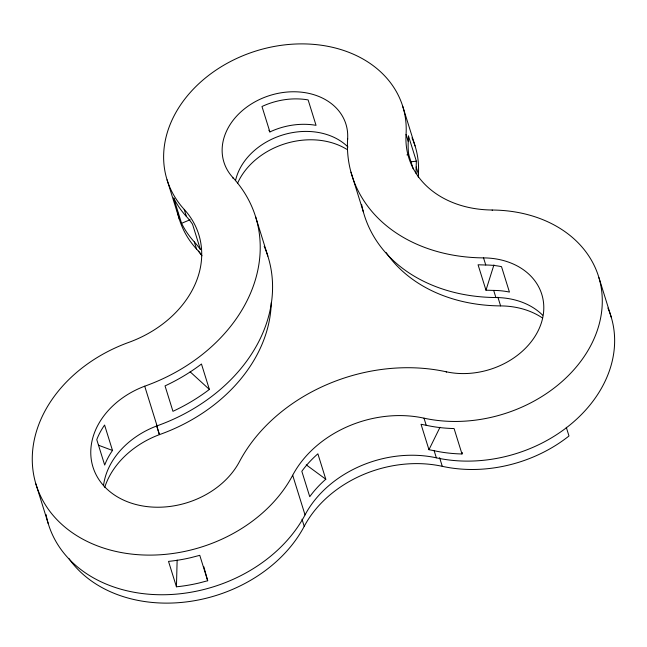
<?xml version="1.0" encoding="UTF-8"?>
<svg xmlns="http://www.w3.org/2000/svg" width="647" height="647" viewBox="0 0 647 647"><rect width="100%" height="100%" fill="white"/><g stroke="black" fill="none" stroke-linecap="round" stroke-linejoin="round"><path stroke-width="0.97" d="M205.625 573.25L207.687 580.739L199.106 582.996A138.757 108.591 -17.3 0 1 176.437 586.797L177.141 560.059M413.166 168.81L408.71 154.52A102.986 80.6 -17.3 0 1 408.273 141.572L408.435 135.773L416.353 161.184L416.191 166.983A102.986 80.6 -17.3 0 0 416.086 173.412M461.998 453.968L454.081 428.549A131.39 102.833 -17.3 0 1 426.219 425.289L421.043 424.286L428.961 449.705L434.137 450.708A131.39 102.833 -17.3 0 0 461.998 453.968L462.298 452.471M485.978 290.204L478.068 264.785L485.76 265.003A71.938 56.297 -17.3 0 1 501.514 266.653L509.432 292.072A71.938 56.297 -17.3 0 0 493.677 290.414L485.978 290.204L493.936 264.874M428.961 449.705L440 427.271M181.572 223.312A123.431 96.597 -17.3 0 0 194.335 241.929A105.129 82.274 -17.3 0 1 200.449 249.637L192.531 224.218A105.129 82.274 -17.3 0 0 186.417 216.51A123.431 96.597 -17.3 0 1 173.655 197.893L181.572 223.312L190.129 219.737M406.898 154.892L408.71 154.52M410.861 161.799L416.353 161.184M98.409 445.193L112.497 450.466A79.225 62.007 -17.3 0 0 104.685 465.064L96.767 439.645A79.225 62.007 -17.3 0 1 104.588 425.047L112.497 450.466M306.225 464.845L325.789 479.225A103.666 81.134 -17.3 0 0 309.743 496.694L301.825 471.283A103.666 81.134 -17.3 0 1 317.879 453.814L325.789 479.225M190.145 371.831L209.377 389.429A164.661 128.866 -17.3 0 1 172.951 411.314L165.034 385.895A164.661 128.866 -17.3 0 0 201.46 364.01L209.377 389.429M268.893 130.241L269.896 131.931A63.899 50.005 -17.3 0 1 316.043 125.332L308.126 99.913A63.899 50.005 -17.3 0 0 261.978 106.512L269.896 131.931M598.936 277.652L611.286 317.305M566.279 427.287L568.988 435.989A126.141 98.724 -17.3 0 1 442.281 466.325A108.963 85.275 -17.3 0 0 304.219 526.334A133.436 104.426 -17.3 0 1 188.528 601.629A133.436 104.426 -17.3 0 1 68.8 558.41M492.318 210.453L492.181 210.008A102.986 80.6 -17.3 0 1 406.057 134.455A123.431 96.597 -17.3 0 0 252.621 52.084A123.431 96.597 -17.3 0 0 184.201 209.402A105.129 82.274 -17.3 0 1 127.977 342.675L126.739 343.128A138.757 108.591 -17.3 0 0 66.787 528.607A138.757 108.591 -17.3 0 0 292.687 475.246A103.641 81.11 -17.3 0 1 424.003 418.164A131.462 102.881 -17.3 0 0 597.642 329.38A131.462 102.881 -17.3 0 0 492.181 210.024M497.899 297.208L500.608 305.902A77.268 60.47 -17.3 0 1 542.121 317.758M483.544 257.886A71.938 56.297 -17.3 0 1 541.256 323.201A71.938 56.297 -17.3 0 1 446.228 371.782A163.181 127.71 -17.3 0 0 239.463 461.634A79.233 62.007 -17.3 0 1 110.475 492.1A79.233 62.007 -17.3 0 1 144.71 386.194A164.661 128.866 -17.3 0 0 232.783 177.448A63.899 50.005 -17.3 0 1 268.206 96.007A63.899 50.005 -17.3 0 1 347.633 138.652A162.518 127.184 -17.3 0 0 483.544 257.886L485.76 265.003M493.677 290.414L495.893 297.531A71.938 56.297 -17.3 0 1 542.647 315.194M402.717 106.286L415.067 145.931M406.057 134.455L408.273 141.572M416.191 166.983L418.407 174.1A102.986 80.6 -17.3 0 0 418.277 177.116M446.228 371.782L446.365 372.227M347.633 138.652L347.771 139.097M350.981 172.159L363.331 211.804M439.572 457.623L442.281 466.325M424.003 418.172L426.219 425.289M434.137 450.708L436.353 457.817A103.641 81.11 -17.3 0 0 305.044 514.899A138.757 108.591 -17.3 0 1 161.742 594.755A138.757 108.591 -17.3 0 1 46.042 514.494M255.508 216.486L267.858 256.131M232.783 177.448L233.057 178.337M292.687 475.246L305.036 514.891M302.003 519.209L304.219 526.326M184.201 209.402L186.417 216.51M194.335 241.929L196.551 249.046A105.129 82.274 -17.3 0 1 202.001 255.8M167.055 179.785L179.405 219.438M207.687 580.739L199.769 555.328L191.189 557.577A138.757 108.591 -17.3 0 1 168.519 561.386L176.437 586.797M144.71 386.194L157.059 425.839A79.233 62.007 -17.3 0 0 103.496 485.776M156.55 425.111L159.453 434.622A84.555 66.172 -17.3 0 0 104.709 487.377M156.437 425.152L159.397 434.647M35.892 483.94L48.234 523.585M203.821 566.699L205.366 572.32M411.993 137.803A123.431 96.597 -17.3 0 1 418.407 174.1M196.551 249.046A123.431 96.597 -17.3 0 1 177.302 210.971M607.881 308.021A131.462 102.881 -17.3 0 1 573.792 421.715A131.462 102.881 -17.3 0 1 436.353 457.825M264.186 246.313A164.661 128.866 -17.3 0 1 157.059 425.839M495.893 297.531A162.518 127.184 -17.3 0 1 361.592 204.347M235.508 180.675A63.899 50.005 -17.3 0 1 283.257 134.794A63.899 50.005 -17.3 0 1 347.965 146.998M201.29 254.683A118.102 92.432 -17.3 0 1 198.556 251.028M237.433 183.554A69.221 54.178 -17.3 0 1 346.776 149.328M500.608 305.902A157.189 123.019 -17.3 0 1 386.178 252.597M271.263 302.586A159.332 124.693 -17.3 0 1 159.502 434.606"/></g></svg>
